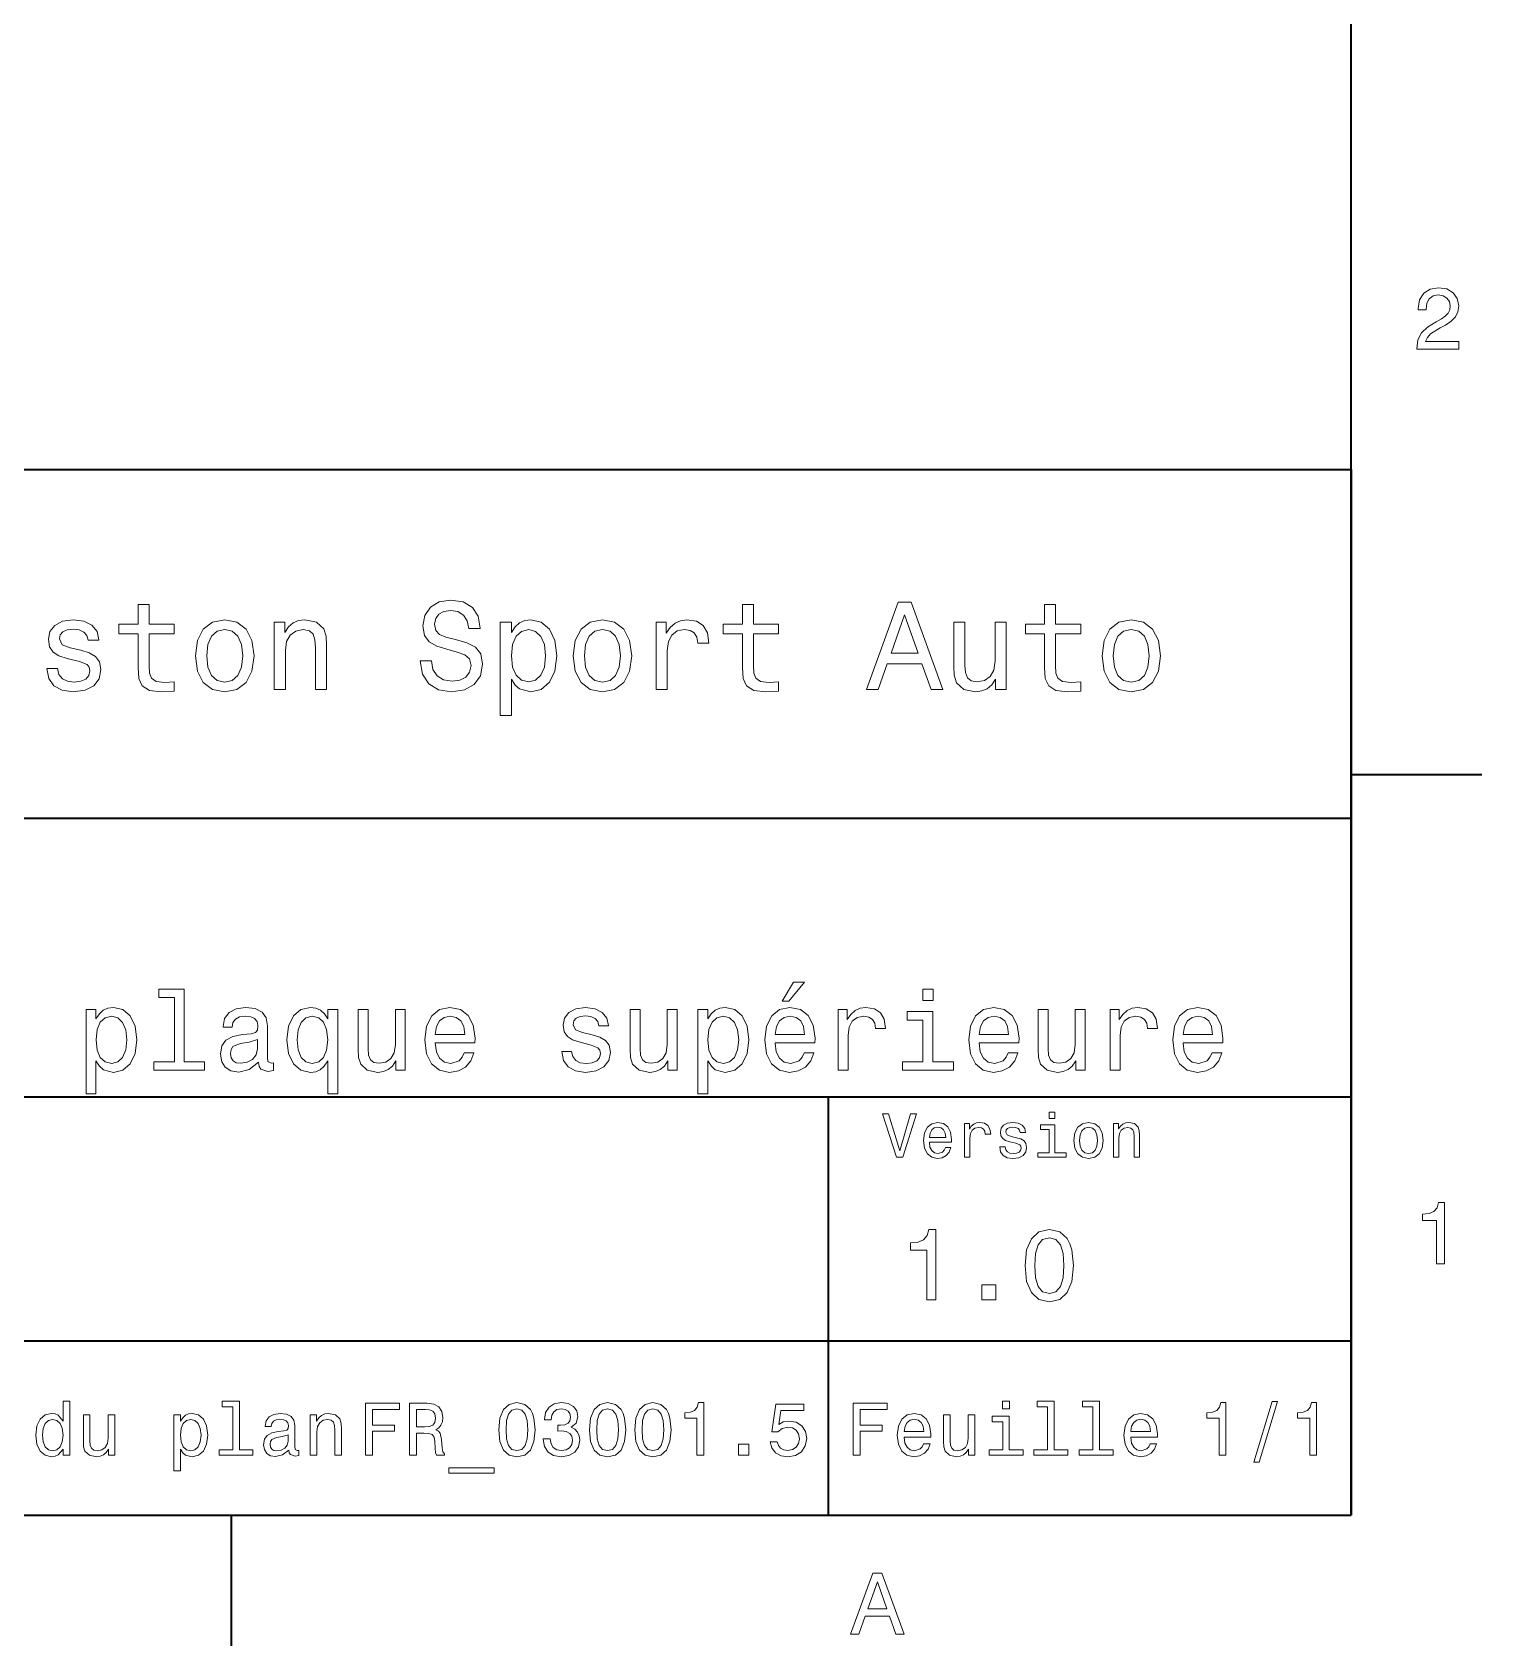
# Model space of a CAD drawing. Extents: x 0 to 297, y 0 to 210.
# Drawn here: x 211.3 to 294.5, y 2.5 to 95.1 of the extents above; entities that cross this region are included whole.
import ezdxf

# ---------------------------------------------------------------- set-up
doc = ezdxf.new("R2010")
doc.units = 0

msp = doc.modelspace()

# ---------------------------------------------------------------- linework, layer by layer
at = {"color": 7, "lineweight": 35}
for p, q in [((287, 10), (287, 200)), ((97, 70), (287, 70)), ((287, 70), (287, 10)), ((162, 50), (287, 50)), ((162, 34), (287, 34)), ((257, 10), (257, 34)), ((162, 20), (287, 20)), ((10, 10), (287, 10)), ((97, 10), (287, 10))]:
    msp.add_line(p, q, dxfattribs=at)
at = {"color": 7, "lineweight": 35, "ltscale": 0.1875}
for p, q in [((287, 52.5), (294.5, 52.5)), ((222.699997, 10), (222.699997, 2.5))]:
    msp.add_line(p, q, dxfattribs=at)
at = {"color": 7, "lineweight": 13}
for points in [[(290.76947, 76.916786), (293.175079, 76.916786), (293.175079, 77.350502), (291.273773, 77.350502), (291.3797, 77.587532), (291.561249, 77.784218), (292.121033, 78.142288), (292.418579, 78.293587), (292.751434, 78.510445), (292.988464, 78.762604), (293.124634, 79.060158), (293.175079, 79.398056), (293.089355, 79.821686), (292.852325, 80.154541), (292.489197, 80.366356), (292.020172, 80.442001), (291.536041, 80.35627), (291.167877, 80.119232), (290.930847, 79.740997), (290.850159, 79.241714), (290.850159, 79.171112), (291.309082, 79.171112), (291.309082, 79.211456), (291.354462, 79.554398), (291.490631, 79.806557), (291.707489, 79.967941), (291.994965, 80.023415), (292.287476, 79.972984), (292.504333, 79.846901), (292.645538, 79.650215), (292.695984, 79.403099), (292.660675, 79.171112), (292.56485, 78.974426), (292.403473, 78.802956), (292.181549, 78.651657), (291.884003, 78.490273), (291.389771, 78.177589), (291.041779, 77.844742), (290.835022, 77.441284), (290.76947, 76.931915)], [(217.353027, 60.579971), (217.353027, 58.64193), (217.396255, 58.015129), (217.597992, 57.582851), (218.001434, 57.330688), (218.685883, 57.244236), (219.43515, 57.280258), (219.43515, 57.827808), (218.887604, 57.78458), (218.390488, 57.842216), (218.123917, 58.022331), (218.008652, 58.324928), (217.98703, 58.75), (217.98703, 60.579971), (219.43515, 60.579971), (219.43515, 61.120316), (217.98703, 61.120316), (217.98703, 62.251438), (217.353027, 62.251438), (217.353027, 61.120316), (216.257935, 61.120316), (216.257935, 60.579971)], [(234.20462, 59.030979), (233.548996, 59.030979), (233.693085, 58.267288), (234.053314, 57.70533), (234.608078, 57.366714), (235.357361, 57.244236), (236.099426, 57.359509), (236.654175, 57.67651), (237.007202, 58.17363), (237.136902, 58.82925), (237.028824, 59.420029), (236.726227, 59.801872), (236.236313, 60.054031), (235.580704, 60.241352), (235.018738, 60.378242), (234.651306, 60.536743), (234.442368, 60.767288), (234.377533, 61.127522), (234.442368, 61.451729), (234.629684, 61.696686), (234.917877, 61.862389), (235.314133, 61.920029), (235.71759, 61.84798), (236.034592, 61.653458), (236.24353, 61.32925), (236.344391, 60.889767), (237, 60.889767), (237, 60.904179), (236.884735, 61.581409), (236.546112, 62.085732), (236.01297, 62.402737), (235.292511, 62.510807), (234.644104, 62.402737), (234.139771, 62.100143), (233.815567, 61.631844), (233.700287, 61.026657), (233.793961, 60.486309), (234.067734, 60.118874), (234.5, 59.873917), (235.09079, 59.6866), (235.674362, 59.520893), (236.113831, 59.362389), (236.380402, 59.131844), (236.47406, 58.757202), (236.387619, 58.375359), (236.164276, 58.087173), (235.825653, 57.907059), (235.386169, 57.849422), (234.896255, 57.928673), (234.521622, 58.159222), (234.283875, 58.533859)], [(252.05043, 60.579971), (252.05043, 58.64193), (252.093658, 58.015129), (252.29538, 57.582851), (252.698853, 57.330688), (253.383286, 57.244236), (254.132568, 57.280258), (254.132568, 57.827808), (253.585022, 57.78458), (253.087891, 57.842216), (252.82132, 58.022331), (252.706055, 58.324928), (252.684448, 58.75), (252.684448, 60.579971), (254.132568, 60.579971), (254.132568, 61.120316), (252.684448, 61.120316), (252.684448, 62.251438), (252.05043, 62.251438), (252.05043, 61.120316), (250.955322, 61.120316), (250.955322, 60.579971)], [(259.175781, 57.381123), (259.838623, 57.381123), (260.364563, 58.850864), (262.360229, 58.850864), (262.886169, 57.381123), (263.563416, 57.381123), (261.733429, 62.388329), (260.998566, 62.388329)], [(269.399109, 60.579971), (269.399109, 58.64193), (269.442352, 58.015129), (269.644073, 57.582851), (270.047546, 57.330688), (270.731995, 57.244236), (271.481262, 57.280258), (271.481262, 57.827808), (270.933716, 57.78458), (270.436584, 57.842216), (270.170013, 58.022331), (270.054749, 58.324928), (270.033142, 58.75), (270.033142, 60.579971), (271.481262, 60.579971), (271.481262, 61.120316), (270.033142, 61.120316), (270.033142, 62.251438), (269.399109, 62.251438), (269.399109, 61.120316), (268.304016, 61.120316), (268.304016, 60.579971)], [(214.060516, 59.636166), (213.44812, 59.780258), (212.994232, 59.945965), (212.842941, 60.28458), (212.886169, 60.522331), (213.03746, 60.695244), (213.282425, 60.803314), (213.635437, 60.846542), (213.97406, 60.803314), (214.240631, 60.67363), (214.413544, 60.479107), (214.485596, 60.219738), (215.105194, 60.219738), (215.105194, 60.23415), (214.997116, 60.70245), (214.701721, 61.069885), (214.240631, 61.30043), (213.635437, 61.386887), (213.023056, 61.30043), (212.57637, 61.062679), (212.29538, 60.709652), (212.208939, 60.262966), (212.273773, 59.830688), (212.475494, 59.528095), (212.806915, 59.311958), (213.289627, 59.16066), (213.995682, 58.987751), (214.427948, 58.807636), (214.543228, 58.663544), (214.586456, 58.447407), (214.521606, 58.180836), (214.348694, 57.979107), (214.067719, 57.849422), (213.693085, 57.806194), (213.296829, 57.849422), (213.008636, 58.000721), (212.814117, 58.245674), (212.734863, 58.584293), (212.122482, 58.584293), (212.223343, 58.007923), (212.518738, 57.590057), (212.98703, 57.337894), (213.635437, 57.244236), (214.312683, 57.337894), (214.809799, 57.590057), (215.112396, 57.993515), (215.220459, 58.519451), (215.141205, 58.973343), (214.917862, 59.283138), (214.55043, 59.484871)], [(220.65274, 59.311958), (220.768005, 58.432995), (221.099426, 57.78458), (221.625366, 57.381123), (222.331421, 57.244236), (223.030258, 57.381123), (223.556198, 57.777374), (223.887604, 58.425793), (224.010086, 59.311958), (223.887604, 60.190922), (223.556198, 60.846542), (223.030258, 61.242794), (222.331421, 61.386887), (221.625366, 61.242794), (221.099426, 60.839336), (220.768005, 60.190922)], [(225.177246, 57.381123), (225.811249, 57.381123), (225.811249, 59.614552), (225.876083, 60.12608), (226.085022, 60.500717), (226.409225, 60.731266), (226.841507, 60.817722), (227.187317, 60.745674), (227.403458, 60.551151), (227.511536, 60.226944), (227.547546, 59.794666), (227.547546, 57.381123), (228.181564, 57.381123), (228.181564, 59.924351), (228.15274, 60.435879), (228.023056, 60.86095), (227.597992, 61.25), (226.935165, 61.386887), (226.567719, 61.336452), (226.257935, 61.199566), (225.991364, 60.969017), (225.782425, 60.659222), (225.782425, 61.25), (225.177246, 61.25)], [(238.786743, 60.652016), (238.786743, 61.25), (238.15274, 61.25), (238.15274, 55.882565), (238.786743, 55.882565), (238.786743, 57.971901), (239.010101, 57.633286), (239.262253, 57.409943), (239.896271, 57.244236), (240.50145, 57.381123), (240.976959, 57.791786), (241.286743, 58.440201), (241.402023, 59.319164), (241.286743, 60.190922), (240.976959, 60.839336), (240.50145, 61.242794), (239.896271, 61.386887), (239.550446, 61.343658), (239.255051, 61.206772), (239.002899, 60.976223)], [(242.338623, 59.311958), (242.453888, 58.432995), (242.785309, 57.78458), (243.311249, 57.381123), (244.017303, 57.244236), (244.716141, 57.381123), (245.242081, 57.777374), (245.573486, 58.425793), (245.695969, 59.311958), (245.573486, 60.190922), (245.242081, 60.846542), (244.716141, 61.242794), (244.017303, 61.386887), (243.311249, 61.242794), (242.785309, 60.839336), (242.453888, 60.190922)], [(247.100861, 57.381123), (247.734863, 57.381123), (247.734863, 59.592937), (247.799713, 60.12608), (247.994232, 60.507923), (248.311249, 60.738472), (248.736313, 60.817722), (249.053314, 60.767288), (249.291077, 60.623199), (249.435165, 60.378242), (249.485596, 60.046829), (250.126801, 60.046829), (250.040344, 60.630402), (249.802597, 61.048271), (249.406342, 61.30043), (248.865997, 61.386887), (248.498566, 61.32925), (248.181549, 61.185158), (247.900574, 60.940201), (247.677246, 60.608788), (247.677246, 61.25), (247.100861, 61.25)], [(260.595093, 59.463257), (261.365997, 61.667866), (262.136902, 59.463257)], [(267.194519, 61.25), (266.560516, 61.25), (266.560516, 59.016571), (266.488464, 58.497837), (266.279541, 58.123196), (265.955322, 57.892651), (265.530243, 57.820602), (265.19165, 57.878242), (264.975494, 58.051151), (264.853027, 58.346542), (264.824219, 58.764408), (264.824219, 61.25), (264.190186, 61.25), (264.190186, 58.706772), (264.211792, 58.195244), (264.348694, 57.770172), (264.766571, 57.381123), (265.436584, 57.244236), (265.796814, 57.294666), (266.106628, 57.424351), (266.373199, 57.647694), (266.589325, 57.971901), (266.589325, 57.381123), (267.194519, 57.381123)], [(272.698853, 59.311958), (272.814117, 58.432995), (273.145508, 57.78458), (273.671448, 57.381123), (274.377502, 57.244236), (275.076355, 57.381123), (275.602295, 57.777374), (275.933716, 58.425793), (276.056183, 59.311958), (275.933716, 60.190922), (275.602295, 60.846542), (275.076355, 61.242794), (274.377502, 61.386887), (273.671448, 61.242794), (273.145508, 60.839336), (272.814117, 60.190922)], [(221.301147, 59.319164), (221.365997, 59.967579), (221.567719, 60.435879), (221.891937, 60.72406), (222.331421, 60.824928), (222.763687, 60.72406), (223.087891, 60.443081), (223.289627, 59.967579), (223.361679, 59.319164), (223.289627, 58.663544), (223.087891, 58.188038), (222.763687, 57.899853), (222.331421, 57.806194), (221.891937, 57.899853), (221.567719, 58.188038), (221.365997, 58.663544)], [(239.788193, 57.8134), (239.363129, 57.907059), (239.053314, 58.195244), (238.858795, 58.663544), (238.793945, 59.319164), (238.858795, 59.967579), (239.053314, 60.435879), (239.363129, 60.716858), (239.788193, 60.817722), (240.177246, 60.716858), (240.48703, 60.428673), (240.681564, 59.960373), (240.753601, 59.319164), (240.681564, 58.67075), (240.48703, 58.195244), (240.177246, 57.907059)], [(242.98703, 59.319164), (243.05188, 59.967579), (243.253601, 60.435879), (243.57782, 60.72406), (244.017303, 60.824928), (244.449585, 60.72406), (244.773773, 60.443081), (244.97551, 59.967579), (245.047546, 59.319164), (244.97551, 58.663544), (244.773773, 58.188038), (244.449585, 57.899853), (244.017303, 57.806194), (243.57782, 57.899853), (243.253601, 58.188038), (243.05188, 58.663544)], [(273.34726, 59.319164), (273.412109, 59.967579), (273.613831, 60.435879), (273.938019, 60.72406), (274.377502, 60.824928), (274.809784, 60.72406), (275.134003, 60.443081), (275.335724, 59.967579), (275.407776, 59.319164), (275.335724, 58.663544), (275.134003, 58.188038), (274.809784, 57.899853), (274.377502, 57.806194), (273.938019, 57.899853), (273.613831, 58.188038), (273.412109, 58.663544)], [(219.437317, 39.706051), (219.437317, 36.010086), (218.263702, 36.010086), (218.263702, 35.530258), (221.175079, 35.530258), (221.175079, 36.010086), (220.007935, 36.010086), (220.007935, 40.185879), (218.542511, 40.185879), (218.542511, 39.706051)], [(254.328537, 39.485588), (254.71109, 39.485588), (255.612396, 40.587894), (254.976959, 40.587894)], [(263.004333, 40.185879), (262.401306, 40.185879), (262.401306, 39.537464), (263.004333, 39.537464)], [(214.937317, 38.474064), (214.937317, 39.012245), (214.36673, 39.012245), (214.36673, 34.181557), (214.937317, 34.181557), (214.937317, 36.061958), (215.138336, 35.757202), (215.36528, 35.556194), (215.935883, 35.407059), (216.48056, 35.530258), (216.908508, 35.899857), (217.187317, 36.483429), (217.291077, 37.274494), (217.187317, 38.059078), (216.908508, 38.642651), (216.48056, 39.005764), (215.935883, 39.135445), (215.624649, 39.096542), (215.358795, 38.973343), (215.131851, 38.76585)], [(224.274506, 35.98415), (224.274506, 35.964695), (224.306915, 35.744236), (224.404175, 35.588615), (224.812683, 35.465416), (225.130402, 35.517288), (225.130402, 35.958214), (224.994232, 35.938759), (224.812683, 36.023052), (224.780258, 36.282421), (224.780258, 38.085014), (224.702454, 38.545387), (224.47551, 38.869595), (224.079971, 39.064121), (223.522339, 39.135445), (222.977661, 39.057636), (222.575653, 38.837173), (222.322769, 38.493515), (222.23848, 38.039623), (222.23848, 38.000721), (222.750732, 38.000721), (222.796112, 38.273052), (222.938766, 38.467579), (223.172195, 38.584293), (223.502884, 38.629681), (223.820618, 38.59726), (224.047546, 38.5), (224.183716, 38.331409), (224.229111, 38.09798), (224.203171, 37.825645), (224.099426, 37.68948), (223.840057, 37.624638), (223.35376, 37.572765), (222.796112, 37.456051), (222.400574, 37.248558), (222.167145, 36.924351), (222.095825, 36.444523), (222.160675, 36.016571), (222.361679, 35.698845), (222.685883, 35.497837), (223.133286, 35.426514), (223.736313, 35.562679)], [(228.249283, 38.474064), (228.048279, 38.76585), (227.821335, 38.973343), (227.555481, 39.090057), (227.250732, 39.135445), (226.69957, 39.005764), (226.271622, 38.642651), (225.992798, 38.059078), (225.895538, 37.274494), (225.992798, 36.483429), (226.271622, 35.899857), (226.69957, 35.530258), (227.250732, 35.407059), (227.555481, 35.445965), (227.81485, 35.556194), (228.041794, 35.757202), (228.249283, 36.061958), (228.249283, 34.181557), (228.819885, 34.181557), (228.819885, 39.012245), (228.249283, 39.012245)], [(232.697418, 39.012245), (232.126801, 39.012245), (232.126801, 37.002159), (232.061966, 36.535301), (231.873932, 36.198124), (231.582138, 35.990631), (231.19957, 35.925793), (230.894821, 35.977665), (230.700287, 36.133286), (230.590057, 36.399136), (230.564117, 36.775215), (230.564117, 39.012245), (229.993515, 39.012245), (229.993515, 36.723343), (230.01297, 36.262966), (230.136169, 35.880402), (230.512253, 35.530258), (231.11528, 35.407059), (231.439484, 35.45245), (231.718307, 35.569164), (231.958221, 35.770172), (232.15274, 36.061958), (232.15274, 35.530258), (232.697418, 35.530258)], [(234.41571, 37.105907), (236.69812, 37.105907), (236.70462, 37.371758), (236.600861, 38.117435), (236.315567, 38.675072), (235.861664, 39.012245), (235.258652, 39.135445), (234.668594, 39.005764), (234.214691, 38.642651), (233.922913, 38.052593), (233.819168, 37.274494), (233.916428, 36.476944), (234.208221, 35.893372), (234.655624, 35.530258), (235.239197, 35.407059), (235.744965, 35.491352), (236.159943, 35.711815), (236.464691, 36.061958), (236.639771, 36.528816), (236.075653, 36.528816), (235.958939, 36.269451), (235.790344, 36.074928), (235.310516, 35.919308), (234.940918, 35.990631), (234.662109, 36.217579), (234.480545, 36.587173), (234.41571, 37.086452)], [(243.42868, 37.559795), (242.877533, 37.68948), (242.469025, 37.838615), (242.332855, 38.143372), (242.371765, 38.357346), (242.507935, 38.512966), (242.728394, 38.610229), (243.046112, 38.649136), (243.350861, 38.610229), (243.59079, 38.493515), (243.746399, 38.318443), (243.811249, 38.085014), (244.368881, 38.085014), (244.368881, 38.09798), (244.271622, 38.519451), (244.005768, 38.850143), (243.59079, 39.057636), (243.046112, 39.135445), (242.494965, 39.057636), (242.092941, 38.843658), (241.840057, 38.525936), (241.762253, 38.123917), (241.820618, 37.734871), (242.002167, 37.462536), (242.300446, 37.268009), (242.734879, 37.131844), (243.370331, 36.976223), (243.759369, 36.814121), (243.863129, 36.684437), (243.902023, 36.489914), (243.843658, 36.25), (243.688049, 36.068443), (243.435165, 35.951729), (243.097992, 35.912823), (242.741364, 35.951729), (242.481995, 36.087894), (242.306915, 36.308357), (242.235596, 36.61311), (241.684448, 36.61311), (241.775223, 36.094379), (242.041077, 35.7183), (242.46254, 35.491352), (243.046112, 35.407059), (243.655624, 35.491352), (244.103027, 35.7183), (244.375366, 36.081409), (244.472626, 36.554752), (244.401306, 36.963257), (244.200287, 37.242073), (243.869598, 37.42363)], [(248.311249, 39.012245), (247.740631, 39.012245), (247.740631, 37.002159), (247.675797, 36.535301), (247.487762, 36.198124), (247.195969, 35.990631), (246.813416, 35.925793), (246.508652, 35.977665), (246.314117, 36.133286), (246.203888, 36.399136), (246.177948, 36.775215), (246.177948, 39.012245), (245.607361, 39.012245), (245.607361, 36.723343), (245.626801, 36.262966), (245.75, 35.880402), (246.126083, 35.530258), (246.729111, 35.407059), (247.053314, 35.45245), (247.332138, 35.569164), (247.572052, 35.770172), (247.766571, 36.061958), (247.766571, 35.530258), (248.311249, 35.530258)], [(250.068451, 38.474064), (250.068451, 39.012245), (249.497833, 39.012245), (249.497833, 34.181557), (250.068451, 34.181557), (250.068451, 36.061958), (250.269455, 35.757202), (250.496399, 35.556194), (251.067017, 35.407059), (251.611679, 35.530258), (252.039627, 35.899857), (252.318451, 36.483429), (252.422195, 37.274494), (252.318451, 38.059078), (252.039627, 38.642651), (251.611679, 39.005764), (251.067017, 39.135445), (250.755768, 39.096542), (250.489929, 38.973343), (250.26297, 38.76585)], [(253.932999, 37.105907), (256.215424, 37.105907), (256.221924, 37.371758), (256.118164, 38.117435), (255.832855, 38.675072), (255.378967, 39.012245), (254.77594, 39.135445), (254.185883, 39.005764), (253.731995, 38.642651), (253.440216, 38.052593), (253.336456, 37.274494), (253.433716, 36.476944), (253.72551, 35.893372), (254.172913, 35.530258), (254.756485, 35.407059), (255.262253, 35.491352), (255.677246, 35.711815), (255.981995, 36.061958), (256.157074, 36.528816), (255.592941, 36.528816), (255.476227, 36.269451), (255.307648, 36.074928), (254.82782, 35.919308), (254.458221, 35.990631), (254.179398, 36.217579), (253.997833, 36.587173), (253.932999, 37.086452)], [(257.551147, 35.530258), (258.121765, 35.530258), (258.121765, 37.520893), (258.180115, 38.000721), (258.355194, 38.344379), (258.640503, 38.551872), (259.023071, 38.623199), (259.30835, 38.577808), (259.522339, 38.448124), (259.652039, 38.227665), (259.697418, 37.929394), (260.274506, 37.929394), (260.196686, 38.454609), (259.982727, 38.830692), (259.626099, 39.057636), (259.139771, 39.135445), (258.809082, 39.083572), (258.523773, 38.953888), (258.270905, 38.733429), (258.069885, 38.435158), (258.069885, 39.012245), (257.551147, 39.012245)], [(262.984863, 36.010086), (262.984863, 38.895531), (261.51947, 38.895531), (261.51947, 38.409222), (262.414276, 38.409222), (262.414276, 36.010086), (261.247131, 36.010086), (261.247131, 35.530258), (264.164978, 35.530258), (264.164978, 36.010086)], [(265.643372, 37.105907), (267.925781, 37.105907), (267.932281, 37.371758), (267.828522, 38.117435), (267.543213, 38.675072), (267.089355, 39.012245), (266.486328, 39.135445), (265.89624, 39.005764), (265.442383, 38.642651), (265.150574, 38.052593), (265.046814, 37.274494), (265.144104, 36.476944), (265.435883, 35.893372), (265.883301, 35.530258), (266.466858, 35.407059), (266.972626, 35.491352), (267.387604, 35.711815), (267.692383, 36.061958), (267.867432, 36.528816), (267.303314, 36.528816), (267.186584, 36.269451), (267.018005, 36.074928), (266.538177, 35.919308), (266.168579, 35.990631), (265.889771, 36.217579), (265.708221, 36.587173), (265.643372, 37.086452)], [(271.731995, 39.012245), (271.161377, 39.012245), (271.161377, 37.002159), (271.096558, 36.535301), (270.908508, 36.198124), (270.616699, 35.990631), (270.234161, 35.925793), (269.929382, 35.977665), (269.734863, 36.133286), (269.624634, 36.399136), (269.598694, 36.775215), (269.598694, 39.012245), (269.028107, 39.012245), (269.028107, 36.723343), (269.047546, 36.262966), (269.170746, 35.880402), (269.546814, 35.530258), (270.149841, 35.407059), (270.47406, 35.45245), (270.752869, 35.569164), (270.992798, 35.770172), (271.187317, 36.061958), (271.187317, 35.530258), (271.731995, 35.530258)], [(273.164978, 35.530258), (273.735596, 35.530258), (273.735596, 37.520893), (273.793945, 38.000721), (273.969025, 38.344379), (274.254333, 38.551872), (274.636902, 38.623199), (274.92218, 38.577808), (275.136169, 38.448124), (275.265869, 38.227665), (275.311249, 37.929394), (275.888336, 37.929394), (275.810516, 38.454609), (275.596558, 38.830692), (275.239929, 39.057636), (274.753601, 39.135445), (274.422913, 39.083572), (274.137604, 38.953888), (273.884735, 38.733429), (273.683716, 38.435158), (273.683716, 39.012245), (273.164978, 39.012245)], [(277.35376, 37.105907), (279.636169, 37.105907), (279.642639, 37.371758), (279.53891, 38.117435), (279.253601, 38.675072), (278.799713, 39.012245), (278.196686, 39.135445), (277.606628, 39.005764), (277.15274, 38.642651), (276.860962, 38.052593), (276.757202, 37.274494), (276.854462, 36.476944), (277.14624, 35.893372), (277.593658, 35.530258), (278.177246, 35.407059), (278.682983, 35.491352), (279.097992, 35.711815), (279.40274, 36.061958), (279.57782, 36.528816), (279.013672, 36.528816), (278.896973, 36.269451), (278.728394, 36.074928), (278.248566, 35.919308), (277.878967, 35.990631), (277.600159, 36.217579), (277.418579, 36.587173), (277.35376, 37.086452)], [(215.838623, 35.919308), (215.456055, 36.003601), (215.177246, 36.262966), (215.002167, 36.684437), (214.943817, 37.274494), (215.002167, 37.858067), (215.177246, 38.279537), (215.456055, 38.532421), (215.838623, 38.623199), (216.188766, 38.532421), (216.46759, 38.273052), (216.642654, 37.851585), (216.707489, 37.274494), (216.642654, 36.690922), (216.46759, 36.262966), (216.188766, 36.003601)], [(226.479111, 37.274494), (226.537476, 37.851585), (226.719025, 38.273052), (226.991364, 38.532421), (227.347992, 38.623199), (227.72406, 38.532421), (228.009369, 38.279537), (228.177963, 37.858067), (228.242798, 37.274494), (228.177963, 36.684437), (228.009369, 36.262966), (227.72406, 36.003601), (227.347992, 35.919308), (226.991364, 36.003601), (226.719025, 36.262966), (226.537476, 36.690922)], [(234.41571, 37.585735), (234.48703, 38.033138), (234.662109, 38.363831), (234.927948, 38.564842), (235.278107, 38.636166), (235.621765, 38.564842), (235.887604, 38.363831), (236.049713, 38.033138), (236.108063, 37.585735)], [(250.969742, 35.919308), (250.587189, 36.003601), (250.308365, 36.262966), (250.133301, 36.684437), (250.074936, 37.274494), (250.133301, 37.858067), (250.308365, 38.279537), (250.587189, 38.532421), (250.969742, 38.623199), (251.319885, 38.532421), (251.598709, 38.273052), (251.773773, 37.851585), (251.838623, 37.274494), (251.773773, 36.690922), (251.598709, 36.262966), (251.319885, 36.003601)], [(253.932999, 37.585735), (254.004333, 38.033138), (254.179398, 38.363831), (254.445251, 38.564842), (254.795395, 38.636166), (255.139053, 38.564842), (255.404907, 38.363831), (255.567017, 38.033138), (255.625366, 37.585735)], [(265.643372, 37.585735), (265.714691, 38.033138), (265.889771, 38.363831), (266.15564, 38.564842), (266.505768, 38.636166), (266.849426, 38.564842), (267.115265, 38.363831), (267.277374, 38.033138), (267.335754, 37.585735)], [(277.35376, 37.585735), (277.425079, 38.033138), (277.600159, 38.363831), (277.865997, 38.564842), (278.216125, 38.636166), (278.559814, 38.564842), (278.825653, 38.363831), (278.987762, 38.033138), (279.046112, 37.585735)], [(224.209656, 36.749279), (224.131851, 36.412102), (223.924347, 36.152737), (223.613113, 35.98415), (223.23056, 35.925793), (222.984161, 35.958214), (222.809082, 36.061958), (222.698853, 36.243515), (222.666428, 36.496395), (222.692368, 36.723343), (222.796112, 36.885445), (223.21109, 37.067001), (223.736313, 37.14481), (224.209656, 37.30043)], [(261.71109, 33.03458), (261.08429, 30.905619), (260.439484, 33.03458), (260.09726, 33.03458), (260.904175, 30.530979), (261.264404, 30.530979), (262.053314, 33.03458)], [(262.784576, 31.40634), (264.052582, 31.40634), (264.056183, 31.554033), (263.998566, 31.9683), (263.840057, 32.278099), (263.587891, 32.465416), (263.252869, 32.533859), (262.925079, 32.461815), (262.672913, 32.260086), (262.510803, 31.932276), (262.453156, 31.5), (262.507202, 31.056915), (262.669312, 30.732708), (262.917877, 30.530979), (263.242065, 30.462536), (263.523041, 30.509365), (263.753601, 30.631844), (263.922913, 30.826368), (264.020172, 31.085733), (263.706787, 31.085733), (263.641937, 30.941643), (263.548279, 30.833572), (263.281708, 30.747118), (263.076355, 30.786743), (262.921478, 30.912823), (262.820618, 31.118155), (262.784576, 31.395533)], [(264.794678, 30.530979), (265.111664, 30.530979), (265.111664, 31.636887), (265.144104, 31.903458), (265.241364, 32.094379), (265.399841, 32.209652), (265.612396, 32.249279), (265.770905, 32.224064), (265.889771, 32.152016), (265.961823, 32.029537), (265.98703, 31.863832), (266.307648, 31.863832), (266.264404, 32.155621), (266.145538, 32.364552), (265.947418, 32.490635), (265.677246, 32.533859), (265.49353, 32.505043), (265.335022, 32.432995), (265.194519, 32.310516), (265.082855, 32.144814), (265.082855, 32.465416), (264.794678, 32.465416)], [(267.791779, 31.658501), (267.485596, 31.730547), (267.258636, 31.8134), (267.182983, 31.982708), (267.20462, 32.101585), (267.280273, 32.188038), (267.40274, 32.242073), (267.579254, 32.263687), (267.748566, 32.242073), (267.881836, 32.177231), (267.968292, 32.079971), (268.004333, 31.950287), (268.314117, 31.950287), (268.314117, 31.957493), (268.260101, 32.191643), (268.112396, 32.375359), (267.881836, 32.490635), (267.579254, 32.533859), (267.273041, 32.490635), (267.049713, 32.371758), (266.90921, 32.195244), (266.865997, 31.971901), (266.898407, 31.755764), (266.999268, 31.604465), (267.164978, 31.496397), (267.406342, 31.420748), (267.759369, 31.334293), (267.975494, 31.244236), (268.033142, 31.17219), (268.054749, 31.064121), (268.022339, 30.930836), (267.935883, 30.829971), (267.79538, 30.765129), (267.608063, 30.743515), (267.409943, 30.765129), (267.265839, 30.840778), (267.168579, 30.963255), (267.128967, 31.132565), (266.822754, 31.132565), (266.873199, 30.844379), (267.020905, 30.635447), (267.255035, 30.509365), (267.579254, 30.462536), (267.917877, 30.509365), (268.166412, 30.635447), (268.317719, 30.837175), (268.371765, 31.100143), (268.332123, 31.327089), (268.220459, 31.481987), (268.036743, 31.582851)], [(269.992798, 33.117435), (269.657776, 33.117435), (269.657776, 32.757202), (269.992798, 32.757202)], [(271.087891, 31.496397), (271.145538, 31.056915), (271.311249, 30.732708), (271.574219, 30.530979), (271.927246, 30.462536), (272.276672, 30.530979), (272.539612, 30.729107), (272.705322, 31.053314), (272.766571, 31.496397), (272.705322, 31.935879), (272.539612, 32.263687), (272.276672, 32.461815), (271.927246, 32.533859), (271.574219, 32.461815), (271.311249, 32.260086), (271.145538, 31.935879)], [(273.350159, 30.530979), (273.667145, 30.530979), (273.667145, 31.647694), (273.699554, 31.903458), (273.804047, 32.090778), (273.966125, 32.206051), (274.182281, 32.249279), (274.355194, 32.213257), (274.463257, 32.115993), (274.517303, 31.95389), (274.535309, 31.737751), (274.535309, 30.530979), (274.852295, 30.530979), (274.852295, 31.802593), (274.837891, 32.058357), (274.773041, 32.270893), (274.560516, 32.465416), (274.229095, 32.533859), (274.04538, 32.508644), (273.890503, 32.440201), (273.757202, 32.324928), (273.65274, 32.170029), (273.65274, 32.465416), (273.350159, 32.465416)], [(262.784576, 31.672911), (262.824219, 31.921469), (262.921478, 32.105186), (263.069153, 32.216858), (263.263702, 32.256485), (263.45462, 32.216858), (263.602295, 32.105186), (263.692352, 31.921469), (263.724792, 31.672911)], [(269.981995, 30.79755), (269.981995, 32.400574), (269.167877, 32.400574), (269.167877, 32.130402), (269.664978, 32.130402), (269.664978, 30.79755), (269.016571, 30.79755), (269.016571, 30.530979), (270.637604, 30.530979), (270.637604, 30.79755)], [(271.412109, 31.5), (271.444519, 31.824207), (271.54538, 32.058357), (271.707489, 32.20245), (271.927246, 32.25288), (272.143372, 32.20245), (272.305481, 32.061958), (272.406342, 31.824207), (272.442352, 31.5), (272.406342, 31.17219), (272.305481, 30.934437), (272.143372, 30.790344), (271.927246, 30.743515), (271.707489, 30.790344), (271.54538, 30.934437), (271.444519, 31.17219)], [(291.909241, 24.416786), (292.368164, 24.416786), (292.368164, 27.942001), (292.025208, 27.942001), (291.934448, 27.634365), (291.752899, 27.427593), (291.475525, 27.306557), (291.092224, 27.266211), (291.092224, 26.90814), (291.909241, 26.90814)], [(262.631134, 22.360231), (263.155609, 22.360231), (263.155609, 26.38905), (262.763702, 26.38905), (262.659943, 26.037464), (262.452454, 25.801153), (262.135437, 25.662825), (261.697418, 25.616714), (261.697418, 25.207493), (262.631134, 25.207493)], [(268.285309, 24.314121), (268.371765, 23.409224), (268.642639, 22.763689), (269.074921, 22.371759), (269.674347, 22.244957), (270.268005, 22.371759), (270.700287, 22.763689), (270.965424, 23.409224), (271.057648, 24.314121), (270.965424, 25.213257), (270.855896, 25.570606), (270.700287, 25.864553), (270.268005, 26.256485), (269.674347, 26.38905), (269.074921, 26.256485), (268.642639, 25.858791), (268.371765, 25.213257)], [(268.838623, 24.314121), (268.884735, 25.011528), (269.028809, 25.51297), (269.288177, 25.806917), (269.674347, 25.910664), (270.054749, 25.806917), (270.314117, 25.51297), (270.458221, 25.011528), (270.504333, 24.314121), (270.458221, 23.610952), (270.314117, 23.10951), (270.054749, 22.815563), (269.674347, 22.717581), (269.288177, 22.815563), (269.028809, 23.10951), (268.884735, 23.610952)], [(265.806915, 22.360231), (266.602295, 22.360231), (266.602295, 23.219021), (265.806915, 23.219021)], [(213.048996, 13.787464), (213.048996, 13.428675), (213.429398, 13.428675), (213.429398, 16.532421), (213.053314, 16.532421), (213.053314, 15.395534), (212.763687, 15.724064), (212.586456, 15.801874), (212.383286, 15.832133), (212.015854, 15.745678), (211.730545, 15.503603), (211.544662, 15.114553), (211.479828, 14.591499), (211.544662, 14.068444), (211.730545, 13.675073), (212.015854, 13.428675), (212.383286, 13.346542), (212.586456, 13.376801), (212.768005, 13.454611)], [(216.014404, 15.75), (215.634003, 15.75), (215.634003, 14.409943), (215.590775, 14.098703), (215.465424, 13.873919), (215.270889, 13.735591), (215.015854, 13.692364), (214.812683, 13.726946), (214.682999, 13.830692), (214.609512, 14.007925), (214.592224, 14.258646), (214.592224, 15.75), (214.211823, 15.75), (214.211823, 14.224064), (214.224792, 13.917148), (214.306915, 13.662104), (214.557632, 13.428675), (214.959656, 13.346542), (215.175797, 13.376801), (215.361679, 13.454611), (215.521622, 13.588617), (215.651306, 13.783141), (215.651306, 13.428675), (216.014404, 13.428675)], [(219.788193, 15.391211), (219.788193, 15.75), (219.407776, 15.75), (219.407776, 12.529539), (219.788193, 12.529539), (219.788193, 13.783141), (219.922195, 13.579971), (220.073486, 13.445966), (220.453888, 13.346542), (220.817001, 13.428675), (221.10231, 13.675073), (221.288193, 14.064121), (221.357346, 14.591499), (221.288193, 15.114553), (221.10231, 15.503603), (220.817001, 15.745678), (220.453888, 15.832133), (220.246399, 15.806196), (220.069168, 15.724064), (219.917877, 15.585735)], [(222.788193, 16.212536), (222.788193, 13.748559), (222.005768, 13.748559), (222.005768, 13.428675), (223.946686, 13.428675), (223.946686, 13.748559), (223.168594, 13.748559), (223.168594, 16.532421), (222.19165, 16.532421), (222.19165, 16.212536)], [(226.01297, 13.731268), (226.01297, 13.7183), (226.034592, 13.571326), (226.099426, 13.46758), (226.371765, 13.385448), (226.583588, 13.42003), (226.583588, 13.713977), (226.492798, 13.701009), (226.371765, 13.757205), (226.350159, 13.930116), (226.350159, 15.131845), (226.298279, 15.438761), (226.146973, 15.6549), (225.883286, 15.784582), (225.511536, 15.832133), (225.148422, 15.78026), (224.880402, 15.633286), (224.711823, 15.404179), (224.655624, 15.101585), (224.655624, 15.075649), (224.997131, 15.075649), (225.027374, 15.257205), (225.122482, 15.386889), (225.278107, 15.464698), (225.498566, 15.494957), (225.710388, 15.473343), (225.861679, 15.408502), (225.952454, 15.29611), (225.982712, 15.140491), (225.965424, 14.958934), (225.896255, 14.868156), (225.723343, 14.824928), (225.399139, 14.790346), (225.027374, 14.712537), (224.763687, 14.574208), (224.608078, 14.358069), (224.560516, 14.038185), (224.60376, 13.752882), (224.737762, 13.541066), (224.953888, 13.407061), (225.252167, 13.35951), (225.654175, 13.450289)], [(227.236313, 13.428675), (227.616714, 13.428675), (227.616714, 14.768732), (227.655624, 15.075649), (227.780975, 15.300432), (227.97551, 15.438761), (228.234879, 15.490635), (228.442368, 15.447407), (228.572052, 15.330692), (228.636887, 15.136168), (228.658508, 14.876801), (228.658508, 13.428675), (229.03891, 13.428675), (229.03891, 14.954612), (229.021622, 15.261528), (228.943817, 15.516571), (228.688766, 15.75), (228.291077, 15.832133), (228.070618, 15.801874), (227.884735, 15.719741), (227.724792, 15.581412), (227.599426, 15.395534), (227.599426, 15.75), (227.236313, 15.75)], [(230.414978, 13.428675), (230.817001, 13.428675), (230.817001, 14.807637), (232.079254, 14.807637), (232.079254, 15.166427), (230.817001, 15.166427), (230.817001, 16.065563), (232.368881, 16.065563), (232.368881, 16.428675), (230.414978, 16.428675)], [(232.939484, 13.428675), (233.341492, 13.428675), (233.341492, 14.695246), (233.752167, 14.695246), (234.054749, 14.682277), (234.244965, 14.621758), (234.348709, 14.479107), (234.391937, 14.224064), (234.413544, 13.835014), (234.439484, 13.579971), (234.491348, 13.428675), (234.945251, 13.428675), (234.945251, 13.510807), (234.845825, 13.631845), (234.811234, 13.856628), (234.780975, 14.340778), (234.707489, 14.699568), (234.608063, 14.81196), (234.452454, 14.894093), (234.625366, 15.002162), (234.746399, 15.153459), (234.824203, 15.34366), (234.850143, 15.572767), (234.789627, 15.93588), (234.616714, 16.208214), (234.331406, 16.372478), (233.942368, 16.428675), (232.939484, 16.428675)], [(233.829971, 16.061239), (234.093658, 16.035303), (234.279541, 15.953171), (234.396255, 15.801874), (234.435165, 15.564121), (234.391937, 15.313401), (234.275223, 15.162104), (234.07637, 15.084294), (233.804031, 15.06268), (233.341492, 15.06268), (233.341492, 16.061239)], [(238.066284, 14.894093), (238.131119, 14.215418), (238.33429, 13.731268), (238.658508, 13.43732), (239.108063, 13.342219), (239.553314, 13.43732), (239.877518, 13.731268), (240.07637, 14.215418), (240.145538, 14.894093), (240.07637, 15.568444), (239.994232, 15.836456), (239.877518, 16.056917), (239.553314, 16.350864), (239.108063, 16.450289), (238.658508, 16.350864), (238.33429, 16.052593), (238.131119, 15.568444)], [(238.481262, 14.894093), (238.515854, 15.417148), (238.623917, 15.793228), (238.818451, 16.013689), (239.108063, 16.091499), (239.393372, 16.013689), (239.587891, 15.793228), (239.695969, 15.417148), (239.730545, 14.894093), (239.695969, 14.366715), (239.587891, 13.990634), (239.393372, 13.770173), (239.108063, 13.696686), (238.818451, 13.770173), (238.623917, 13.990634), (238.515854, 14.366715)], [(240.621033, 14.371037), (240.621033, 14.340778), (240.690201, 13.925793), (240.893372, 13.614553), (241.213257, 13.415707), (241.636887, 13.342219), (242.086456, 13.415707), (242.42363, 13.605908), (242.639771, 13.908502), (242.717575, 14.297551), (242.682999, 14.552594), (242.587891, 14.760087), (242.432281, 14.92003), (242.224792, 15.036744), (242.505768, 15.270173), (242.605194, 15.641932), (242.540344, 15.979107), (242.354462, 16.23415), (242.05188, 16.394093), (241.636887, 16.450289), (241.247833, 16.381124), (240.94957, 16.190922), (240.755051, 15.888329), (240.690201, 15.486312), (240.690201, 15.456053), (241.074921, 15.456053), (241.109512, 15.73271), (241.221909, 15.931557), (241.403458, 16.052593), (241.658508, 16.095821), (241.883286, 16.061239), (242.047546, 15.970462), (242.146973, 15.823487), (242.185883, 15.62464), (242.146973, 15.412825), (242.043228, 15.270173), (241.861679, 15.183718), (241.61528, 15.157782), (241.446686, 15.162104), (241.446686, 14.820605), (241.658508, 14.829251), (241.930832, 14.790346), (242.134003, 14.6866), (242.255051, 14.518012), (242.298279, 14.297551), (242.250717, 14.04683), (242.125366, 13.860951), (241.926514, 13.744237), (241.662827, 13.705332), (241.390488, 13.748559), (241.19165, 13.878242), (241.066284, 14.085735), (241.018738, 14.371037)], [(243.270889, 14.894093), (243.335739, 14.215418), (243.53891, 13.731268), (243.863113, 13.43732), (244.312683, 13.342219), (244.757919, 13.43732), (245.082138, 13.731268), (245.280975, 14.215418), (245.350143, 14.894093), (245.280975, 15.568444), (245.198853, 15.836456), (245.082138, 16.056917), (244.757919, 16.350864), (244.312683, 16.450289), (243.863113, 16.350864), (243.53891, 16.052593), (243.335739, 15.568444)], [(243.685883, 14.894093), (243.720459, 15.417148), (243.828537, 15.793228), (244.023056, 16.013689), (244.312683, 16.091499), (244.597977, 16.013689), (244.792511, 15.793228), (244.900574, 15.417148), (244.935165, 14.894093), (244.900574, 14.366715), (244.792511, 13.990634), (244.597977, 13.770173), (244.312683, 13.696686), (244.023056, 13.770173), (243.828537, 13.990634), (243.720459, 14.366715)], [(245.873199, 14.894093), (245.938034, 14.215418), (246.141205, 13.731268), (246.465424, 13.43732), (246.914978, 13.342219), (247.360229, 13.43732), (247.684433, 13.731268), (247.883286, 14.215418), (247.952454, 14.894093), (247.883286, 15.568444), (247.801147, 15.836456), (247.684433, 16.056917), (247.360229, 16.350864), (246.914978, 16.450289), (246.465424, 16.350864), (246.141205, 16.052593), (245.938034, 15.568444)], [(246.288177, 14.894093), (246.322769, 15.417148), (246.430832, 15.793228), (246.625366, 16.013689), (246.914978, 16.091499), (247.200287, 16.013689), (247.394806, 15.793228), (247.502884, 15.417148), (247.53746, 14.894093), (247.502884, 14.366715), (247.394806, 13.990634), (247.200287, 13.770173), (246.914978, 13.696686), (246.625366, 13.770173), (246.430832, 13.990634), (246.322769, 14.366715)], [(249.439484, 13.428675), (249.832855, 13.428675), (249.832855, 16.450289), (249.53891, 16.450289), (249.46109, 16.1866), (249.305481, 16.009367), (249.067719, 15.905621), (248.739197, 15.871038), (248.739197, 15.564121), (249.439484, 15.564121)], [(253.649857, 14.211096), (253.744965, 13.856628), (253.956772, 13.579971), (254.268005, 13.407061), (254.66571, 13.342219), (255.10231, 13.42003), (255.443802, 13.631845), (255.659943, 13.969021), (255.742081, 14.401298), (255.668594, 14.803314), (255.46109, 15.118876), (255.136887, 15.322046), (254.717575, 15.395534), (254.393372, 15.34366), (254.142654, 15.201009), (254.263687, 16.009367), (255.57782, 16.009367), (255.57782, 16.363834), (253.97406, 16.363834), (253.736313, 14.773055), (254.082138, 14.773055), (254.332855, 14.976225), (254.65274, 15.049712), (254.929398, 15.002162), (255.141205, 14.863833), (255.275223, 14.652018), (255.322769, 14.379683), (255.275223, 14.107349), (255.136887, 13.895534), (254.925079, 13.761528), (254.65274, 13.713977), (254.42363, 13.744237), (254.246399, 13.84366), (254.116714, 13.99928), (254.05188, 14.211096)], [(258.414978, 13.428675), (258.817017, 13.428675), (258.817017, 14.807637), (260.079254, 14.807637), (260.079254, 15.166427), (258.817017, 15.166427), (258.817017, 16.065563), (260.368866, 16.065563), (260.368866, 16.428675), (258.414978, 16.428675)], [(261.341492, 14.479107), (262.863098, 14.479107), (262.867432, 14.656341), (262.798279, 15.153459), (262.608063, 15.525217), (262.305481, 15.75), (261.903473, 15.832133), (261.510101, 15.745678), (261.207489, 15.503603), (261.01297, 15.110231), (260.943817, 14.591499), (261.008636, 14.059798), (261.203156, 13.67075), (261.501434, 13.428675), (261.890503, 13.346542), (262.227661, 13.402739), (262.504333, 13.549712), (262.707489, 13.783141), (262.824219, 14.09438), (262.44812, 14.09438), (262.370331, 13.92147), (262.257935, 13.791787), (261.938049, 13.688041), (261.69165, 13.735591), (261.505768, 13.886888), (261.384735, 14.133286), (261.341492, 14.466139)], [(265.400574, 15.75), (265.020172, 15.75), (265.020172, 14.409943), (264.976959, 14.098703), (264.851593, 13.873919), (264.657074, 13.735591), (264.402008, 13.692364), (264.198853, 13.726946), (264.069153, 13.830692), (263.995667, 14.007925), (263.978394, 14.258646), (263.978394, 15.75), (263.597992, 15.75), (263.597992, 14.224064), (263.610962, 13.917148), (263.693085, 13.662104), (263.943817, 13.428675), (264.345825, 13.346542), (264.561951, 13.376801), (264.747833, 13.454611), (264.907776, 13.588617), (265.037476, 13.783141), (265.037476, 13.428675), (265.400574, 13.428675)], [(267.389038, 16.532421), (266.98703, 16.532421), (266.98703, 16.100145), (267.389038, 16.100145)], [(269.572052, 16.212536), (269.572052, 13.748559), (268.789612, 13.748559), (268.789612, 13.428675), (270.73056, 13.428675), (270.73056, 13.748559), (269.952454, 13.748559), (269.952454, 16.532421), (268.975494, 16.532421), (268.975494, 16.212536)], [(272.174347, 16.212536), (272.174347, 13.748559), (271.391937, 13.748559), (271.391937, 13.428675), (273.332855, 13.428675), (273.332855, 13.748559), (272.554749, 13.748559), (272.554749, 16.532421), (271.57782, 16.532421), (271.57782, 16.212536)], [(274.353027, 14.479107), (275.874634, 14.479107), (275.878967, 14.656341), (275.809814, 15.153459), (275.619598, 15.525217), (275.317017, 15.75), (274.914978, 15.832133), (274.521606, 15.745678), (274.219025, 15.503603), (274.024506, 15.110231), (273.955322, 14.591499), (274.020172, 14.059798), (274.214691, 13.67075), (274.51297, 13.428675), (274.902008, 13.346542), (275.239197, 13.402739), (275.515839, 13.549712), (275.719025, 13.783141), (275.835724, 14.09438), (275.459656, 14.09438), (275.381836, 13.92147), (275.26944, 13.791787), (274.949554, 13.688041), (274.703186, 13.735591), (274.517303, 13.886888), (274.39624, 14.133286), (274.353027, 14.466139)], [(279.416443, 13.428675), (279.809814, 13.428675), (279.809814, 16.450289), (279.515839, 16.450289), (279.438049, 16.1866), (279.28241, 16.009367), (279.044678, 15.905621), (278.716125, 15.871038), (278.716125, 15.564121), (279.416443, 15.564121)], [(281.42218, 13.026657), (281.720459, 13.026657), (282.766571, 16.510807), (282.463989, 16.510807)], [(284.621033, 13.428675), (285.014404, 13.428675), (285.014404, 16.450289), (284.720459, 16.450289), (284.642639, 16.1866), (284.48703, 16.009367), (284.249268, 15.905621), (283.920746, 15.871038), (283.920746, 15.564121), (284.621033, 15.564121)], [(212.44812, 15.490635), (212.698853, 15.430116), (212.889053, 15.261528), (213.001434, 14.980548), (213.044678, 14.591499), (213.001434, 14.198127), (212.889053, 13.917148), (212.698853, 13.744237), (212.44812, 13.688041), (212.210373, 13.744237), (212.028824, 13.917148), (211.907776, 14.20245), (211.868881, 14.591499), (211.907776, 14.976225), (212.028824, 15.257205), (212.210373, 15.430116)], [(220.389053, 13.688041), (220.134003, 13.744237), (219.948135, 13.917148), (219.831421, 14.198127), (219.792511, 14.591499), (219.831421, 14.980548), (219.948135, 15.261528), (220.134003, 15.430116), (220.389053, 15.490635), (220.622482, 15.430116), (220.808365, 15.257205), (220.925079, 14.976225), (220.968307, 14.591499), (220.925079, 14.20245), (220.808365, 13.917148), (220.622482, 13.744237)], [(261.341492, 14.798992), (261.389038, 15.097262), (261.505768, 15.317724), (261.682983, 15.45173), (261.916412, 15.49928), (262.145538, 15.45173), (262.322754, 15.317724), (262.430847, 15.097262), (262.469727, 14.798992)], [(267.376068, 13.748559), (267.376068, 15.672191), (266.399139, 15.672191), (266.399139, 15.347983), (266.995667, 15.347983), (266.995667, 13.748559), (266.21759, 13.748559), (266.21759, 13.428675), (268.162811, 13.428675), (268.162811, 13.748559)], [(274.353027, 14.798992), (274.400574, 15.097262), (274.517303, 15.317724), (274.694519, 15.45173), (274.927948, 15.49928), (275.157074, 15.45173), (275.33429, 15.317724), (275.442352, 15.097262), (275.481262, 14.798992)], [(225.969742, 14.241355), (225.917877, 14.016571), (225.779541, 13.84366), (225.572052, 13.731268), (225.317017, 13.692364), (225.15274, 13.713977), (225.036026, 13.783141), (224.96254, 13.904179), (224.940933, 14.072767), (224.958221, 14.224064), (225.027374, 14.332133), (225.304047, 14.453171), (225.654175, 14.505044), (225.969742, 14.60879)], [(251.82132, 13.428675), (252.417877, 13.428675), (252.417877, 14.072767), (251.82132, 14.072767)], [(235.204605, 12.711096), (235.204605, 12.408502), (237.806915, 12.408502), (237.806915, 12.711096)], [(258.266846, 3.166787), (258.730835, 3.166787), (259.098999, 4.195605), (260.495972, 4.195605), (260.864105, 3.166787), (261.338165, 3.166787), (260.05719, 6.67183), (259.542786, 6.67183)], [(259.260376, 4.624279), (259.799988, 6.167507), (260.33963, 4.624279)]]:
    msp.add_lwpolyline(points, close=True, dxfattribs=at)

doc.saveas('drawing.dxf')
